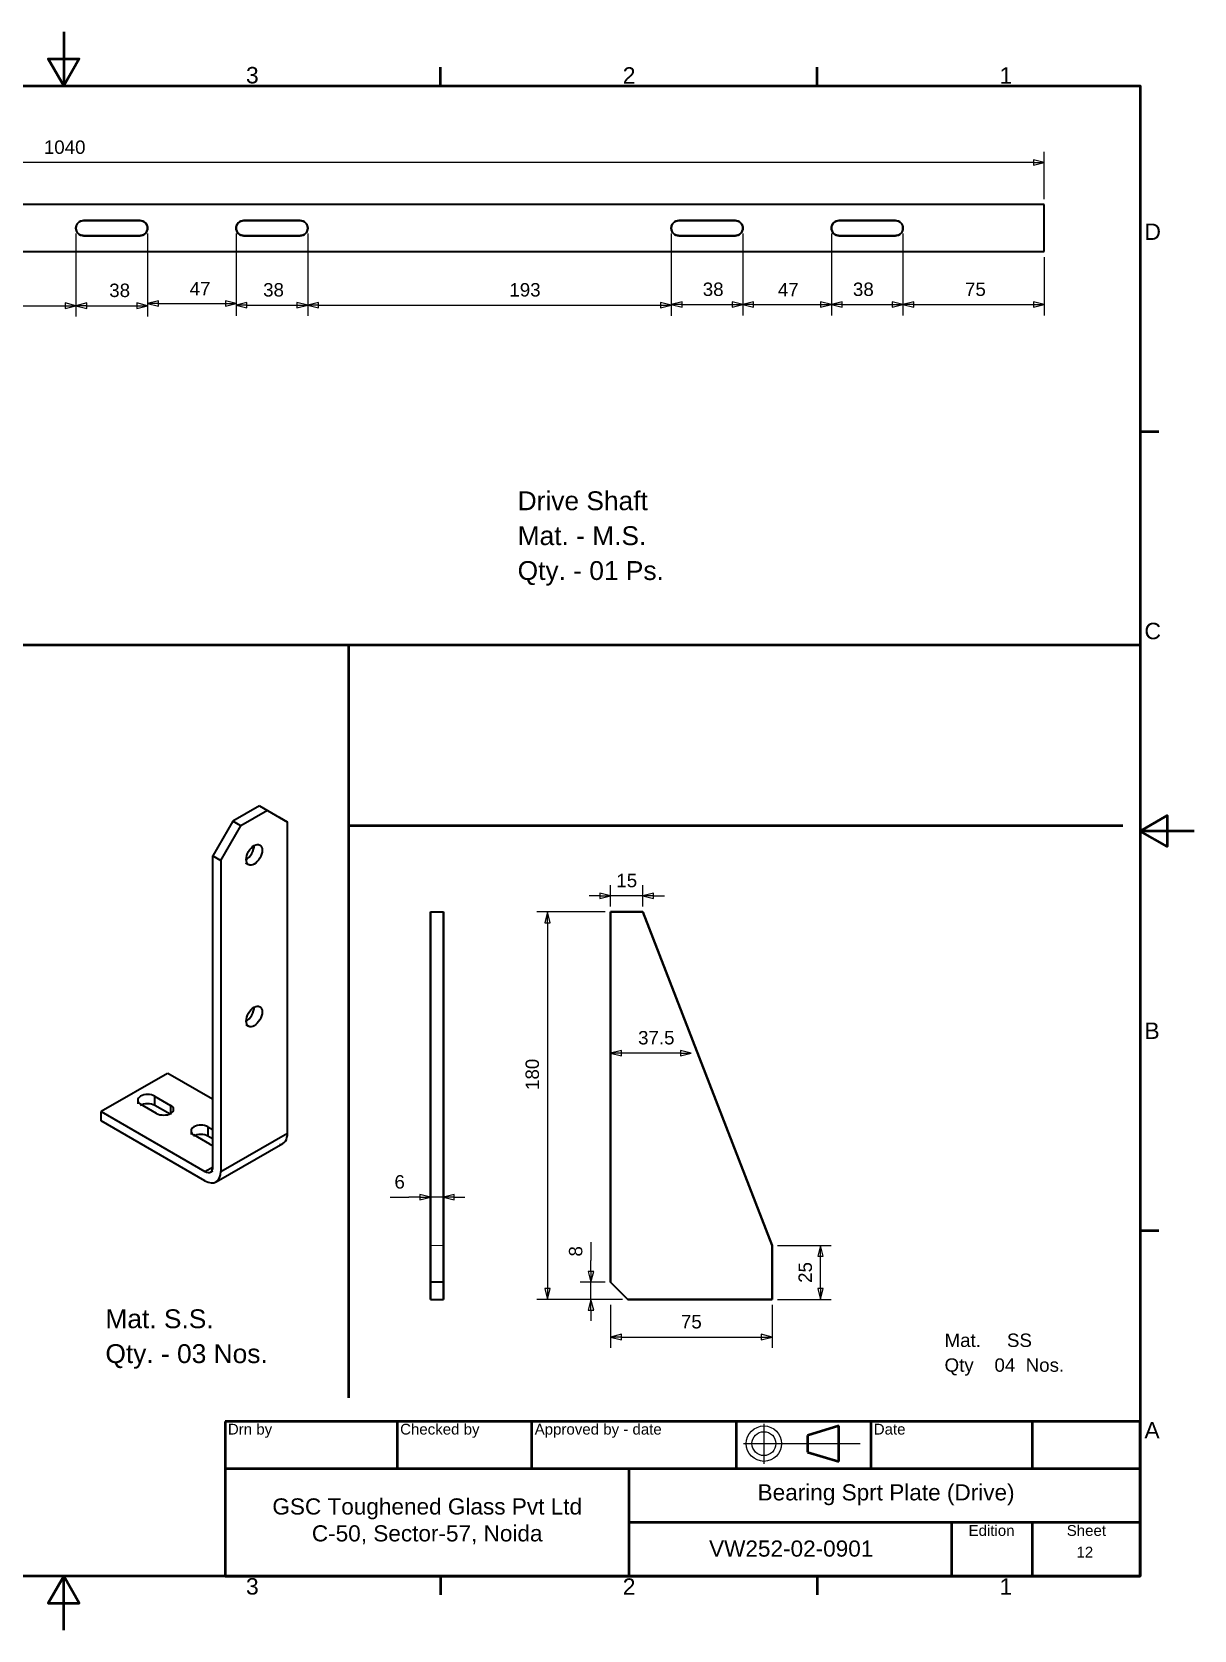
# Paper-space layout 'Bearing Sprt Plate' of a CAD drawing. Header units: millimetres. Extents: x 0 to 420, y 0 to 297.
# Drawn here: x 204.1 to 420, y 0 to 297 of the extents above; entities that cross this region are included whole.
import ezdxf

# ---------------------------------------------------------------- set-up
doc = ezdxf.new("R2010")
doc.units = ezdxf.units.MM
doc.linetypes.add('ACAD_ISO02W100', pattern=[15, 12, -3])
doc.linetypes.add('ACAD_ISO08W100', pattern=[36, 24, -3, 6, -3])
for name, color, linetype, lineweight in [('2dTransBorder', 7, 'Continuous', 35), ('2dTransTitleBlock', 7, 'Continuous', 35), ('Dimensions', 5, 'Continuous', 25), ('Hidden Edges', 7, 'ACAD_ISO02W100', 35), ('Sketch Lines', 7, 'Continuous', 25), ('Text', 5, 'Continuous', 25), ('Visible Edges', 7, 'Continuous', 50)]:
    doc.layers.add(name, color=color, linetype=linetype, lineweight=lineweight)
doc.layers.add('Title', color=7, linetype='Continuous')
doc.styles.add('Current-ISO', font='ARIAL.TTF')
doc.styles.get("Standard").update_dxf_attribs({"font": 'ARIAL.TTF'})
doc.styles.add('Text Style6', font='ARIAL.TTF')

# ---------------------------------------------------------------- blocks, each defined once
blk = doc.blocks.new('2dTransSymbol24')
at = {"color": 179}
for points in [[(146.73, 246.63), (144.73, 246.13), (146.73, 245.63), (146.73, 246.63)], [(210.28, 245.63), (212.28, 246.13), (210.28, 246.63), (210.28, 245.63)]]:
    blk.add_solid(points, dxfattribs=at)
at = {"layer": 'Dimensions', "color": 179, "linetype": 'Continuous', "lineweight": 25, "true_color": 0x262659}
for p, q in [((144.73, 259.54), (144.73, 244.13)), ((212.28, 259.54), (212.28, 244.13)), ((146.73, 246.63), (144.73, 246.13)), ((146.73, 245.63), (146.73, 246.63)), ((212.28, 246.13), (210.28, 246.63)), ((210.28, 246.63), (210.28, 245.63)), ((146.73, 246.13), (144.73, 246.13)), ((144.73, 246.13), (146.73, 245.63)), ((146.73, 246.13), (210.28, 246.13)), ((210.28, 246.13), (212.28, 246.13)), ((210.28, 245.63), (212.28, 246.13))]:
    blk.add_line(p, q, dxfattribs=at)
for points in [[(146.73, 246.63), (144.73, 246.13), (146.73, 245.63), (146.73, 246.63)], [(210.28, 245.63), (212.28, 246.13), (210.28, 246.63), (210.28, 245.63)]]:
    blk.add_lwpolyline(points, dxfattribs=at)
at = {"layer": 'Dimensions', "linetype": 'Continuous', "lineweight": 25, "insert": (174.56, 247.7), "char_height": 2.489, "attachment_point": 7, "style": 'Text Style6'}
blk.add_mtext('193', dxfattribs=at)
blk = doc.blocks.new('2dTransSymbol25')
at = {"color": 179}
for points in [[(214.28, 246.63), (212.28, 246.13), (214.28, 245.63), (214.28, 246.63)], [(223.58, 245.63), (225.58, 246.13), (223.58, 246.63), (223.58, 245.63)]]:
    blk.add_solid(points, dxfattribs=at)
at = {"layer": 'Dimensions', "color": 179, "linetype": 'Continuous', "lineweight": 25, "true_color": 0x262659}
for p, q in [((212.28, 259.54), (212.28, 244.13)), ((225.58, 259.54), (225.58, 244.13)), ((214.28, 246.63), (212.28, 246.13)), ((214.28, 245.63), (214.28, 246.63)), ((225.58, 246.13), (223.58, 246.63)), ((223.58, 246.63), (223.58, 245.63)), ((214.28, 246.13), (212.28, 246.13)), ((212.28, 246.13), (214.28, 245.63)), ((214.28, 246.13), (223.58, 246.13)), ((223.58, 246.13), (225.58, 246.13)), ((223.58, 245.63), (225.58, 246.13))]:
    blk.add_line(p, q, dxfattribs=at)
for points in [[(214.28, 246.63), (212.28, 246.13), (214.28, 245.63), (214.28, 246.63)], [(223.58, 245.63), (225.58, 246.13), (223.58, 246.63), (223.58, 245.63)]]:
    blk.add_lwpolyline(points, dxfattribs=at)
at = {"layer": 'Dimensions', "linetype": 'Continuous', "lineweight": 25, "insert": (218.46, 247.7), "char_height": 2.489, "attachment_point": 7, "style": 'Text Style6'}
blk.add_mtext('38', dxfattribs=at)
blk = doc.blocks.new('2dTransSymbol26')
at = {"color": 179}
for points in [[(227.58, 247.03), (225.58, 246.53), (227.58, 246.03), (227.58, 247.03)], [(240.03, 246.03), (242.03, 246.53), (240.03, 247.03), (240.03, 246.03)]]:
    blk.add_solid(points, dxfattribs=at)
at = {"layer": 'Dimensions', "color": 179, "linetype": 'Continuous', "lineweight": 25, "true_color": 0x262659}
for p, q in [((225.58, 259.54), (225.58, 244.53)), ((242.03, 259.54), (242.03, 244.53)), ((227.58, 247.03), (225.58, 246.53)), ((227.58, 246.53), (225.58, 246.53)), ((225.58, 246.53), (227.58, 246.03)), ((227.58, 246.03), (227.58, 247.03)), ((227.58, 246.53), (240.03, 246.53)), ((242.03, 246.53), (240.03, 247.03)), ((240.03, 247.03), (240.03, 246.03)), ((240.03, 246.53), (242.03, 246.53)), ((240.03, 246.03), (242.03, 246.53))]:
    blk.add_line(p, q, dxfattribs=at)
for points in [[(227.58, 247.03), (225.58, 246.53), (227.58, 246.03), (227.58, 247.03)], [(240.03, 246.03), (242.03, 246.53), (240.03, 247.03), (240.03, 246.03)]]:
    blk.add_lwpolyline(points, dxfattribs=at)
at = {"layer": 'Dimensions', "color": 18, "linetype": 'Continuous', "lineweight": 25, "true_color": 0x000000, "insert": (233.4, 248.05), "char_height": 2.489, "attachment_point": 7, "style": 'Text Style6'}
blk.add_mtext('47', dxfattribs=at)
blk = doc.blocks.new('2dTransSymbol27')
at = {"color": 179}
for points in [[(244.03, 246.73), (242.03, 246.23), (244.03, 245.73), (244.03, 246.73)], [(253.33, 245.73), (255.33, 246.23), (253.33, 246.73), (253.33, 245.73)]]:
    blk.add_solid(points, dxfattribs=at)
at = {"layer": 'Dimensions', "color": 179, "linetype": 'Continuous', "lineweight": 25, "true_color": 0x262659}
for p, q in [((242.03, 259.54), (242.03, 244.23)), ((255.33, 259.54), (255.33, 244.23)), ((244.03, 246.73), (242.03, 246.23)), ((244.03, 245.73), (244.03, 246.73)), ((255.33, 246.23), (253.33, 246.73)), ((253.33, 246.73), (253.33, 245.73)), ((244.03, 246.23), (242.03, 246.23)), ((242.03, 246.23), (244.03, 245.73)), ((244.03, 246.23), (253.33, 246.23)), ((253.33, 246.23), (255.33, 246.23)), ((253.33, 245.73), (255.33, 246.23))]:
    blk.add_line(p, q, dxfattribs=at)
for points in [[(244.03, 246.73), (242.03, 246.23), (244.03, 245.73), (244.03, 246.73)], [(253.33, 245.73), (255.33, 246.23), (253.33, 246.73), (253.33, 245.73)]]:
    blk.add_lwpolyline(points, dxfattribs=at)
at = {"layer": 'Dimensions', "color": 178, "linetype": 'Continuous', "lineweight": 25, "true_color": 0x000001, "insert": (247.05, 247.8), "char_height": 2.489, "attachment_point": 7, "style": 'Text Style6'}
blk.add_mtext('38', dxfattribs=at)
blk = doc.blocks.new('2dTransSymbol28')
at = {"color": 179}
for points in [[(257.33, 246.73), (255.33, 246.23), (257.33, 245.73), (257.33, 246.73)], [(320.88, 245.73), (322.88, 246.23), (320.88, 246.73), (320.88, 245.73)]]:
    blk.add_solid(points, dxfattribs=at)
at = {"layer": 'Dimensions', "color": 179, "linetype": 'Continuous', "lineweight": 25, "true_color": 0x262659}
for p, q in [((255.33, 259.54), (255.33, 244.23)), ((322.88, 259.54), (322.88, 244.23)), ((257.33, 246.73), (255.33, 246.23)), ((257.33, 245.73), (257.33, 246.73)), ((322.88, 246.23), (320.88, 246.73)), ((320.88, 246.73), (320.88, 245.73)), ((257.33, 246.23), (255.33, 246.23)), ((255.33, 246.23), (257.33, 245.73)), ((257.33, 246.23), (320.88, 246.23)), ((320.88, 246.23), (322.88, 246.23)), ((320.88, 245.73), (322.88, 246.23))]:
    blk.add_line(p, q, dxfattribs=at)
for points in [[(257.33, 246.73), (255.33, 246.23), (257.33, 245.73), (257.33, 246.73)], [(320.88, 245.73), (322.88, 246.23), (320.88, 246.73), (320.88, 245.73)]]:
    blk.add_lwpolyline(points, dxfattribs=at)
at = {"layer": 'Dimensions', "color": 18, "linetype": 'Continuous', "lineweight": 25, "true_color": 0x000000, "insert": (292.8, 247.8), "char_height": 2.489, "attachment_point": 7, "style": 'Text Style6'}
blk.add_mtext('193', dxfattribs=at)
blk = doc.blocks.new('2dTransSymbol29')
at = {"color": 179}
for points in [[(324.88, 246.83), (322.88, 246.33), (324.88, 245.83), (324.88, 246.83)], [(334.18, 245.83), (336.18, 246.33), (334.18, 246.83), (334.18, 245.83)]]:
    blk.add_solid(points, dxfattribs=at)
at = {"layer": 'Dimensions', "color": 179, "linetype": 'Continuous', "lineweight": 25, "true_color": 0x262659}
for p, q in [((322.88, 259.54), (322.88, 244.33)), ((336.18, 259.54), (336.18, 244.33)), ((324.88, 246.83), (322.88, 246.33)), ((324.88, 245.83), (324.88, 246.83)), ((336.18, 246.33), (334.18, 246.83)), ((334.18, 246.83), (334.18, 245.83)), ((324.88, 246.33), (322.88, 246.33)), ((322.88, 246.33), (324.88, 245.83)), ((324.88, 246.33), (334.18, 246.33)), ((334.18, 246.33), (336.18, 246.33)), ((334.18, 245.83), (336.18, 246.33))]:
    blk.add_line(p, q, dxfattribs=at)
for points in [[(324.88, 246.83), (322.88, 246.33), (324.88, 245.83), (324.88, 246.83)], [(334.18, 245.83), (336.18, 246.33), (334.18, 246.83), (334.18, 245.83)]]:
    blk.add_lwpolyline(points, dxfattribs=at)
at = {"layer": 'Dimensions', "color": 18, "linetype": 'Continuous', "lineweight": 25, "true_color": 0x000000, "insert": (328.73, 247.9), "char_height": 2.489, "attachment_point": 7, "style": 'Text Style6'}
blk.add_mtext('38', dxfattribs=at)
blk = doc.blocks.new('2dTransSymbol30')
at = {"color": 179}
for points in [[(338.18, 246.83), (336.18, 246.33), (338.18, 245.83), (338.18, 246.83)], [(350.63, 245.83), (352.63, 246.33), (350.63, 246.83), (350.63, 245.83)]]:
    blk.add_solid(points, dxfattribs=at)
at = {"layer": 'Dimensions', "color": 179, "linetype": 'Continuous', "lineweight": 25, "true_color": 0x262659}
for p, q in [((336.18, 259.54), (336.18, 244.33)), ((352.63, 259.54), (352.63, 244.33)), ((338.18, 246.83), (336.18, 246.33)), ((338.18, 245.83), (338.18, 246.83)), ((352.63, 246.33), (350.63, 246.83)), ((350.63, 246.83), (350.63, 245.83)), ((338.18, 246.33), (336.18, 246.33)), ((336.18, 246.33), (338.18, 245.83)), ((338.18, 246.33), (350.63, 246.33)), ((350.63, 246.33), (352.63, 246.33)), ((350.63, 245.83), (352.63, 246.33))]:
    blk.add_line(p, q, dxfattribs=at)
for points in [[(338.18, 246.83), (336.18, 246.33), (338.18, 245.83), (338.18, 246.83)], [(350.63, 245.83), (352.63, 246.33), (350.63, 246.83), (350.63, 245.83)]]:
    blk.add_lwpolyline(points, dxfattribs=at)
at = {"layer": 'Dimensions', "color": 18, "linetype": 'Continuous', "lineweight": 25, "true_color": 0x000000, "insert": (342.68, 247.85), "char_height": 2.489, "attachment_point": 7, "style": 'Text Style6'}
blk.add_mtext('47', dxfattribs=at)
blk = doc.blocks.new('2dTransSymbol31')
at = {"color": 179}
for points in [[(354.63, 246.83), (352.63, 246.33), (354.63, 245.83), (354.63, 246.83)], [(363.93, 245.83), (365.93, 246.33), (363.93, 246.83), (363.93, 245.83)]]:
    blk.add_solid(points, dxfattribs=at)
at = {"layer": 'Dimensions', "color": 179, "linetype": 'Continuous', "lineweight": 25, "true_color": 0x262659}
for p, q in [((352.63, 259.54), (352.63, 244.33)), ((365.93, 259.54), (365.93, 244.33)), ((354.63, 246.83), (352.63, 246.33)), ((354.63, 245.83), (354.63, 246.83)), ((365.93, 246.33), (363.93, 246.83)), ((363.93, 246.83), (363.93, 245.83)), ((354.63, 246.33), (352.63, 246.33)), ((352.63, 246.33), (354.63, 245.83)), ((354.63, 246.33), (363.93, 246.33)), ((363.93, 246.33), (365.93, 246.33)), ((363.93, 245.83), (365.93, 246.33))]:
    blk.add_line(p, q, dxfattribs=at)
for points in [[(354.63, 246.83), (352.63, 246.33), (354.63, 245.83), (354.63, 246.83)], [(363.93, 245.83), (365.93, 246.33), (363.93, 246.83), (363.93, 245.83)]]:
    blk.add_lwpolyline(points, dxfattribs=at)
at = {"layer": 'Dimensions', "color": 178, "linetype": 'Continuous', "lineweight": 25, "true_color": 0x000001, "insert": (356.63, 247.9), "char_height": 2.489, "attachment_point": 7, "line_spacing_factor": 0.35, "style": 'Text Style6'}
blk.add_mtext('38', dxfattribs=at)
blk = doc.blocks.new('2dTransSymbol32')
at = {"color": 179}
for points in [[(367.93, 246.83), (365.93, 246.33), (367.93, 245.83), (367.93, 246.83)], [(390.18, 245.83), (392.18, 246.33), (390.18, 246.83), (390.18, 245.83)]]:
    blk.add_solid(points, dxfattribs=at)
at = {"layer": 'Dimensions', "color": 179, "linetype": 'Continuous', "lineweight": 25, "true_color": 0x262659}
for p, q in [((365.93, 259.54), (365.93, 244.33)), ((392.18, 255.17), (392.18, 244.33)), ((367.93, 246.83), (365.93, 246.33)), ((367.93, 245.83), (367.93, 246.83)), ((392.18, 246.33), (390.18, 246.83)), ((390.18, 246.83), (390.18, 245.83)), ((367.93, 246.33), (365.93, 246.33)), ((365.93, 246.33), (367.93, 245.83)), ((367.93, 246.33), (390.18, 246.33)), ((390.18, 246.33), (392.18, 246.33)), ((390.18, 245.83), (392.18, 246.33))]:
    blk.add_line(p, q, dxfattribs=at)
for points in [[(367.93, 246.83), (365.93, 246.33), (367.93, 245.83), (367.93, 246.83)], [(390.18, 245.83), (392.18, 246.33), (390.18, 246.83), (390.18, 245.83)]]:
    blk.add_lwpolyline(points, dxfattribs=at)
at = {"layer": 'Dimensions', "color": 178, "linetype": 'Continuous', "lineweight": 25, "true_color": 0x000001, "insert": (377.45, 247.9), "char_height": 2.489, "attachment_point": 7, "style": 'Text Style6'}
blk.add_mtext('75', dxfattribs=at)
blk = doc.blocks.new('2dTransSymbol33')
at = {"color": 179}
for points in [[(30.18, 273.24), (28.18, 272.74), (30.18, 272.24), (30.18, 273.24)], [(390.18, 272.24), (392.18, 272.74), (390.18, 273.24), (390.18, 272.24)]]:
    blk.add_solid(points, dxfattribs=at)
at = {"layer": 'Dimensions', "color": 179, "linetype": 'Continuous', "lineweight": 25, "true_color": 0x262659}
for p, q in [((28.18, 265.92), (28.18, 274.74)), ((392.18, 265.92), (392.18, 274.74)), ((30.18, 273.24), (28.18, 272.74)), ((30.18, 272.74), (28.18, 272.74)), ((28.18, 272.74), (30.18, 272.24)), ((30.18, 272.24), (30.18, 273.24)), ((390.18, 272.74), (30.18, 272.74)), ((392.18, 272.74), (390.18, 273.24)), ((390.18, 273.24), (390.18, 272.24)), ((390.18, 272.74), (392.18, 272.74)), ((390.18, 272.24), (392.18, 272.74))]:
    blk.add_line(p, q, dxfattribs=at)
for points in [[(30.18, 273.24), (28.18, 272.74), (30.18, 272.24), (30.18, 273.24)], [(390.18, 272.24), (392.18, 272.74), (390.18, 273.24), (390.18, 272.24)]]:
    blk.add_lwpolyline(points, dxfattribs=at)
at = {"layer": 'Dimensions', "color": 18, "linetype": 'Continuous', "lineweight": 25, "true_color": 0x000000, "insert": (206.31, 274.31), "char_height": 2.489, "attachment_point": 7, "style": 'Text Style6'}
blk.add_mtext('1040', dxfattribs=at)
blk = doc.blocks.new('2dTransSymbol37')
at = {"color": 179}
for points in [[(313.6, 54.96), (311.6, 54.46), (313.6, 53.96), (313.6, 54.96)], [(339.6, 53.96), (341.6, 54.46), (339.6, 54.96), (339.6, 53.96)]]:
    blk.add_solid(points, dxfattribs=at)
at = {"layer": 'Dimensions', "color": 179, "linetype": 'Continuous', "lineweight": 25, "true_color": 0x262659}
for p, q in [((311.6, 60.46), (311.6, 52.46)), ((341.6, 60.46), (341.6, 52.46)), ((313.6, 54.96), (311.6, 54.46)), ((313.6, 54.46), (311.6, 54.46)), ((311.6, 54.46), (313.6, 53.96)), ((313.6, 53.96), (313.6, 54.96)), ((313.6, 54.46), (339.6, 54.46)), ((341.6, 54.46), (339.6, 54.96)), ((339.6, 54.96), (339.6, 53.96)), ((339.6, 54.46), (341.6, 54.46)), ((339.6, 53.96), (341.6, 54.46))]:
    blk.add_line(p, q, dxfattribs=at)
for points in [[(313.6, 54.96), (311.6, 54.46), (313.6, 53.96), (313.6, 54.96)], [(339.6, 53.96), (341.6, 54.46), (339.6, 54.96), (339.6, 53.96)]]:
    blk.add_lwpolyline(points, dxfattribs=at)
at = {"layer": 'Dimensions', "color": 18, "linetype": 'Continuous', "lineweight": 50, "true_color": 0x000000, "insert": (324.67, 56.02), "char_height": 2.489, "attachment_point": 7, "style": 'Text Style6'}
blk.add_mtext('75', dxfattribs=at)
blk = doc.blocks.new('2dTransSymbol38')
at = {"color": 179}
for points in [[(300.39, 131.46), (299.89, 133.46), (299.39, 131.46), (300.39, 131.46)], [(299.39, 63.46), (299.89, 61.46), (300.39, 63.46), (299.39, 63.46)]]:
    blk.add_solid(points, dxfattribs=at)
at = {"layer": 'Dimensions', "color": 179, "linetype": 'Continuous', "lineweight": 25, "true_color": 0x262659}
for p, q in [((310.6, 133.46), (297.89, 133.46)), ((299.89, 133.46), (299.39, 131.46)), ((299.39, 131.46), (300.39, 131.46)), ((299.89, 131.46), (299.89, 133.46)), ((300.39, 131.46), (299.89, 133.46)), ((299.89, 131.46), (299.89, 63.46)), ((299.39, 63.46), (299.89, 61.46)), ((300.39, 63.46), (299.39, 63.46)), ((299.89, 63.46), (299.89, 61.46)), ((299.89, 61.46), (300.39, 63.46)), ((310.6, 61.46), (297.89, 61.46))]:
    blk.add_line(p, q, dxfattribs=at)
for points in [[(300.39, 131.46), (299.89, 133.46), (299.39, 131.46), (300.39, 131.46)], [(299.39, 63.46), (299.89, 61.46), (300.39, 63.46), (299.39, 63.46)]]:
    blk.add_lwpolyline(points, dxfattribs=at)
at = {"layer": 'Dimensions', "linetype": 'Continuous', "lineweight": 50, "insert": (298.33, 100.37), "char_height": 2.489, "attachment_point": 7, "rotation": 90, "style": 'Text Style6'}
blk.add_mtext('180', dxfattribs=at)
blk = doc.blocks.new('2dTransSymbol39')
at = {"color": 179}
for points in [[(351.1, 69.46), (350.6, 71.46), (350.1, 69.46), (351.1, 69.46)], [(350.1, 63.46), (350.6, 61.46), (351.1, 63.46), (350.1, 63.46)]]:
    blk.add_solid(points, dxfattribs=at)
at = {"layer": 'Dimensions', "color": 179, "linetype": 'Continuous', "lineweight": 25, "true_color": 0x262659}
for p, q in [((342.6, 71.46), (352.6, 71.46)), ((350.6, 71.46), (350.1, 69.46)), ((350.6, 69.46), (350.6, 71.46)), ((351.1, 69.46), (350.6, 71.46)), ((350.1, 69.46), (351.1, 69.46)), ((350.6, 63.46), (350.6, 69.46)), ((350.1, 63.46), (350.6, 61.46)), ((351.1, 63.46), (350.1, 63.46)), ((350.6, 63.46), (350.6, 61.46)), ((350.6, 61.46), (351.1, 63.46)), ((342.6, 61.46), (352.6, 61.46))]:
    blk.add_line(p, q, dxfattribs=at)
for points in [[(351.1, 69.46), (350.6, 71.46), (350.1, 69.46), (351.1, 69.46)], [(350.1, 63.46), (350.6, 61.46), (351.1, 63.46), (350.1, 63.46)]]:
    blk.add_lwpolyline(points, dxfattribs=at)
at = {"layer": 'Dimensions', "linetype": 'Continuous', "lineweight": 50, "insert": (349.04, 64.52), "char_height": 2.489, "attachment_point": 7, "rotation": 90, "style": 'Text Style6'}
blk.add_mtext('25', dxfattribs=at)
blk = doc.blocks.new('2dTransSymbol40')
at = {"color": 179}
for points in [[(309.6, 135.96), (311.6, 136.46), (309.6, 136.96), (309.6, 135.96)], [(319.6, 136.96), (317.6, 136.46), (319.6, 135.96), (319.6, 136.96)]]:
    blk.add_solid(points, dxfattribs=at)
at = {"layer": 'Dimensions', "color": 179, "linetype": 'Continuous', "lineweight": 25, "true_color": 0x262659}
for p, q in [((311.6, 136.46), (309.6, 136.96)), ((309.6, 136.96), (309.6, 135.96)), ((311.6, 134.46), (311.6, 138.46)), ((317.6, 134.46), (317.6, 138.46)), ((319.6, 136.96), (317.6, 136.46)), ((319.6, 135.96), (319.6, 136.96)), ((309.6, 136.46), (307.6, 136.46)), ((309.6, 136.46), (311.6, 136.46)), ((309.6, 135.96), (311.6, 136.46)), ((317.6, 136.46), (311.6, 136.46)), ((319.6, 136.46), (317.6, 136.46)), ((317.6, 136.46), (319.6, 135.96)), ((319.6, 136.46), (321.6, 136.46))]:
    blk.add_line(p, q, dxfattribs=at)
for points in [[(309.6, 135.96), (311.6, 136.46), (309.6, 136.96), (309.6, 135.96)], [(319.6, 136.96), (317.6, 136.46), (319.6, 135.96), (319.6, 136.96)]]:
    blk.add_lwpolyline(points, dxfattribs=at)
at = {"layer": 'Dimensions', "color": 18, "linetype": 'Continuous', "lineweight": 50, "true_color": 0x010000, "insert": (312.67, 138.02), "char_height": 2.489, "attachment_point": 7, "style": 'Text Style6'}
blk.add_mtext('15', dxfattribs=at)
blk = doc.blocks.new('2dTransSymbol41')
at = {"color": 179}
for points in [[(313.6, 107.73), (311.6, 107.23), (313.6, 106.73), (313.6, 107.73)], [(324.6, 106.73), (326.6, 107.23), (324.6, 107.73), (324.6, 106.73)]]:
    blk.add_solid(points, dxfattribs=at)
at = {"layer": 'Dimensions', "color": 179, "linetype": 'Continuous', "lineweight": 25, "true_color": 0x262659}
for p, q in [((313.6, 107.73), (311.6, 107.23)), ((313.6, 107.23), (311.6, 107.23)), ((311.6, 107.23), (313.6, 106.73)), ((313.6, 106.73), (313.6, 107.73)), ((324.6, 107.23), (313.6, 107.23)), ((326.6, 107.23), (324.6, 107.73)), ((324.6, 107.73), (324.6, 106.73)), ((324.6, 107.23), (326.6, 107.23)), ((324.6, 106.73), (326.6, 107.23))]:
    blk.add_line(p, q, dxfattribs=at)
for points in [[(313.6, 107.73), (311.6, 107.23), (313.6, 106.73), (313.6, 107.73)], [(324.6, 106.73), (326.6, 107.23), (324.6, 107.73), (324.6, 106.73)]]:
    blk.add_lwpolyline(points, dxfattribs=at)
at = {"layer": 'Dimensions', "linetype": 'Continuous', "lineweight": 50, "insert": (316.71, 108.8), "char_height": 2.489, "attachment_point": 7, "style": 'Text Style6'}
blk.add_mtext('37.5', dxfattribs=at)
blk = doc.blocks.new('2dTransSymbol42')
at = {"color": 179}
for points in [[(307.46, 66.66), (307.96, 64.66), (308.46, 66.66), (307.46, 66.66)], [(308.46, 59.46), (307.96, 61.46), (307.46, 59.46), (308.46, 59.46)]]:
    blk.add_solid(points, dxfattribs=at)
at = {"layer": 'Dimensions', "color": 179, "linetype": 'Continuous', "lineweight": 25, "true_color": 0x262659}
for p, q in [((307.96, 72.11), (307.96, 68.66)), ((307.96, 66.66), (307.96, 68.66)), ((307.46, 66.66), (307.96, 64.66)), ((308.46, 66.66), (307.46, 66.66)), ((307.96, 66.66), (307.96, 64.66)), ((307.96, 64.66), (308.46, 66.66)), ((310.6, 64.66), (305.96, 64.66)), ((307.96, 61.46), (307.96, 64.66)), ((313.8, 61.46), (305.96, 61.46)), ((307.96, 61.46), (307.46, 59.46)), ((307.46, 59.46), (308.46, 59.46)), ((307.96, 59.46), (307.96, 61.46)), ((308.46, 59.46), (307.96, 61.46)), ((307.96, 59.46), (307.96, 57.46))]:
    blk.add_line(p, q, dxfattribs=at)
for points in [[(307.46, 66.66), (307.96, 64.66), (308.46, 66.66), (307.46, 66.66)], [(308.46, 59.46), (307.96, 61.46), (307.46, 59.46), (308.46, 59.46)]]:
    blk.add_lwpolyline(points, dxfattribs=at)
at = {"layer": 'Dimensions', "linetype": 'Continuous', "lineweight": 25, "insert": (306.39, 69.42), "char_height": 2.49, "attachment_point": 7, "rotation": 90, "style": 'Text Style6'}
blk.add_mtext('8', dxfattribs=at)
blk = doc.blocks.new('2dTransSymbol43')
at = {"color": 179}
for points in [[(276.14, 79.95), (278.14, 80.45), (276.14, 80.95), (276.14, 79.95)], [(282.54, 80.95), (280.54, 80.45), (282.54, 79.95), (282.54, 80.95)]]:
    blk.add_solid(points, dxfattribs=at)
at = {"layer": 'Dimensions', "color": 179, "linetype": 'Continuous', "lineweight": 25, "true_color": 0x262659}
for p, q in [((270.68, 80.45), (274.14, 80.45)), ((276.14, 80.45), (274.14, 80.45)), ((278.14, 80.45), (276.14, 80.95)), ((276.14, 80.95), (276.14, 79.95)), ((276.14, 80.45), (278.14, 80.45)), ((276.14, 79.95), (278.14, 80.45)), ((280.54, 80.45), (278.14, 80.45)), ((282.54, 80.95), (280.54, 80.45)), ((282.54, 80.45), (280.54, 80.45)), ((280.54, 80.45), (282.54, 79.95)), ((282.54, 79.95), (282.54, 80.95)), ((282.54, 80.45), (284.54, 80.45))]:
    blk.add_line(p, q, dxfattribs=at)
for points in [[(276.14, 79.95), (278.14, 80.45), (276.14, 80.95), (276.14, 79.95)], [(282.54, 80.95), (280.54, 80.45), (282.54, 79.95), (282.54, 80.95)]]:
    blk.add_lwpolyline(points, dxfattribs=at)
at = {"layer": 'Dimensions', "color": 18, "linetype": 'Continuous', "lineweight": 25, "true_color": 0x000000, "insert": (271.44, 82.01), "char_height": 2.49, "attachment_point": 7, "style": 'Text Style6'}
blk.add_mtext('6', dxfattribs=at)
blk = doc.blocks.new('Default Border')
at = {"layer": '2dTransBorder', "color": 179, "linetype": 'Continuous', "lineweight": 50, "true_color": 0x262659}
for points in [[(210, 297), (210, 287), (207.11, 292), (212.89, 292), (210, 287)], [(280, 287), (280, 290.45)], [(350, 287), (350, 290.45)], [(10, 10), (10, 287), (410, 287), (410, 10), (10, 10)], [(410, 222.75), (413.45, 222.75)], [(420, 148.5), (410, 148.5), (415, 151.39), (415, 145.61), (410, 148.5)], [(410, 74.25), (413.45, 74.25)], [(210, 0), (210, 10), (207.11, 5), (212.89, 5), (210, 10)], [(280, 10), (280, 6.55)], [(350, 10), (350, 6.55)]]:
    blk.add_lwpolyline(points, dxfattribs=at)
at = {"layer": '2dTransBorder', "color": 179, "lineweight": 211, "char_height": 3.05, "attachment_point": 7, "style": 'Current-ISO'}
for s, insert in [('3', (243.86, 287.4)), ('2', (313.86, 287.4)), ('1', (383.86, 287.4)), ('D', (410.78, 258.35)), ('C', (410.78, 184.1)), ('B', (410.78, 109.85)), ('A', (410.78, 35.6)), ('3', (243.86, 6.55)), ('2', (313.86, 6.55)), ('1', (383.86, 6.55))]:
    blk.add_mtext(s, dxfattribs=dict(at, insert=insert))
blk = doc.blocks.new('Title')
at = {"layer": '2dTransTitleBlock', "linetype": 'Continuous', "lineweight": 50}
for p, q in [((400, 28.73), (230, 28.73)), ((230, 28.73), (230, 0)), ((262, 20), (262, 28.73)), ((287, 20), (287, 28.73)), ((325, 20), (325, 28.73)), ((344, 27.94), (338.19, 26.13)), ((344, 21.32), (344, 27.94)), ((350, 20), (350, 28.73)), ((380, 20), (380, 28.73)), ((400, 0), (400, 28.73)), ((338.19, 26.13), (338.19, 23.07)), ((338.19, 23.07), (344, 21.32)), ((230, 20), (400, 20)), ((305, 20), (305, 0)), ((400, 10), (305, 10)), ((365, 0), (365, 10)), ((380, 0), (380, 10)), ((230, 0), (400, 0))]:
    blk.add_line(p, q, dxfattribs=at)
at = {"layer": '2dTransTitleBlock', "linetype": 'ACAD_ISO08W100', "lineweight": 25}
for p, q in [((330.09, 28.32), (330.09, 20.88)), ((326.31, 24.64), (348, 24.64))]:
    blk.add_line(p, q, dxfattribs=at)
at = {"layer": '2dTransTitleBlock', "lineweight": 25}
for radius in [3.29, 2.22]:
    blk.add_circle((330.09, 24.64), radius, dxfattribs=at)
at = {"layer": '2dTransBorder'}
blk.add_blockref('Default Border', (-10, -10), dxfattribs=at)
at = {"layer": '2dTransTitleBlock', "color": 179, "lineweight": 5, "char_height": 2, "style": 'Current-ISO'}
for s, insert, width, attachment_point, line_spacing_factor in [('Drn by', (230.5, 28.33), 26.9559, 1, 0.846), ('Checked by', (262.5, 28.33), 26.0627, 1, 0.860831), ('Approved by - date', (287.5, 28.33), 41.7838, 1, 0.846), ('Date', (350.5, 28.33), 14.5, 1, 0.846), ('Edition', (372.38, 9.5), 13.7547, 2, 0.846), ('Sheet', (390, 9.5), 19, 2, 0.860831)]:
    blk.add_mtext(s, dxfattribs=dict(at, insert=insert, width=width, attachment_point=attachment_point, line_spacing_factor=line_spacing_factor))
at = {"layer": '2dTransTitleBlock', "char_height": 3, "attachment_point": 5}
for s, insert, width in [('Bearing Sprt Plate (Drive)', (352.79, 15.14), 92.9915), ('GSC Toughened Glass Pvt Ltd\\PC-50, Sector-57, Noida', (267.53, 10.19), 73.1855), ('VW252-02-0901', (335.16, 5.12), 57.7272)]:
    blk.add_mtext(s, dxfattribs=dict(at, insert=insert, width=width))

psp = doc.layouts.new('Bearing Sprt Plate')

# ---------------------------------------------------------------- linework, layer by layer
at = {"layer": 'Hidden Edges', "color": 179, "linetype": 'ACAD_ISO02W100', "lineweight": 18, "true_color": 0x262659}
psp.add_line((278.14, 71.46), (280.54, 71.46), dxfattribs=at)
at = {"layer": 'Sketch Lines', "linetype": 'Continuous', "lineweight": 50}
for p, q in [((10.66, 183.07), (410.16, 183.07)), ((262.94, 183.07), (262.94, 43.18)), ((262.94, 149.53), (406.75, 149.53))]:
    psp.add_line(p, q, dxfattribs=at)
at = {"layer": 'Visible Edges', "color": 179, "linetype": 'Continuous', "lineweight": 35, "true_color": 0x262659}
for p, q in [((392.18, 264.92), (28.18, 264.92)), ((392.18, 256.17), (392.18, 264.92)), ((213.68, 261.94), (224.18, 261.94)), ((224.18, 261.94), (213.68, 261.94)), ((243.43, 261.94), (253.93, 261.94)), ((253.93, 261.94), (243.43, 261.94)), ((324.28, 261.94), (334.78, 261.94)), ((334.78, 261.94), (324.28, 261.94)), ((354.03, 261.94), (364.53, 261.94)), ((364.53, 261.94), (354.03, 261.94)), ((224.18, 259.14), (213.68, 259.14)), ((213.68, 259.14), (224.18, 259.14)), ((253.93, 259.14), (243.43, 259.14)), ((243.43, 259.14), (253.93, 259.14)), ((334.78, 259.14), (324.28, 259.14)), ((324.28, 259.14), (334.78, 259.14)), ((364.53, 259.14), (354.03, 259.14)), ((354.03, 259.14), (364.53, 259.14)), ((28.18, 256.17), (392.18, 256.17)), ((246.38, 153.16), (241.43, 150.31)), ((247.86, 152.31), (242.91, 149.46)), ((246.38, 153.16), (247.86, 152.31)), ((247.86, 152.31), (251.58, 150.15)), ((241.43, 150.31), (237.72, 143.88)), ((239.2, 143.03), (242.91, 149.46)), ((242.91, 149.46), (241.43, 150.31)), ((251.58, 150.15), (250.09, 151.01)), ((251.58, 92.35), (251.58, 150.15)), ((237.72, 143.88), (239.2, 143.03)), ((237.72, 86.08), (237.72, 143.88)), ((239.2, 143.03), (239.2, 85.23)), ((243.79, 142.57), (244.32, 142.26)), ((278.14, 133.46), (278.14, 64.66)), ((278.14, 71.46), (278.14, 133.46)), ((278.14, 133.46), (280.54, 133.46)), ((278.14, 133.46), (280.54, 133.46)), ((280.54, 64.66), (280.54, 133.46)), ((280.54, 133.46), (280.54, 71.46)), ((311.6, 133.46), (311.6, 64.66)), ((317.6, 133.46), (311.6, 133.46)), ((311.6, 64.66), (311.6, 133.46)), ((311.6, 133.46), (317.6, 133.46)), ((341.6, 71.46), (317.6, 133.46)), ((317.6, 133.46), (341.6, 71.46)), ((243.81, 112.51), (244.34, 112.21)), ((229.3, 103.46), (216.93, 96.34)), ((237.66, 98.65), (229.32, 103.45)), ((223.75, 98.5), (223.75, 97.79)), ((226.89, 99.22), (226.89, 97.51)), ((226.89, 99.22), (229.86, 97.51)), ((216.93, 96.34), (236.23, 85.22)), ((216.93, 94.62), (216.93, 96.34)), ((227.26, 96.02), (224.29, 97.73)), ((229.77, 95.85), (226.91, 97.49)), ((229.86, 97.51), (229.86, 95.8)), ((236.23, 83.5), (216.93, 94.62)), ((233.65, 92.79), (233.65, 92.08)), ((236.79, 93.52), (236.79, 91.8)), ((236.8, 93.51), (237.76, 92.96)), ((239.2, 85.23), (251.58, 92.35)), ((237.16, 90.31), (234.19, 92.03)), ((237.65, 91.31), (236.8, 91.8)), ((238.33, 83.3), (250.7, 90.42)), ((236.22, 85.22), (237.76, 86.1)), ((237.27, 85.11), (237.71, 85.37)), ((278.14, 61.46), (278.14, 71.46)), ((280.54, 71.46), (280.54, 61.46)), ((341.6, 61.46), (341.6, 71.46)), ((341.6, 71.46), (341.6, 61.46)), ((278.14, 64.66), (278.14, 61.46)), ((280.54, 64.66), (278.14, 64.66)), ((280.54, 61.46), (280.54, 64.66)), ((311.6, 64.66), (314.8, 61.46)), ((314.8, 61.46), (311.6, 64.66)), ((278.14, 61.46), (280.54, 61.46)), ((278.14, 61.46), (280.54, 61.46)), ((314.8, 61.46), (341.6, 61.46)), ((341.6, 61.46), (314.8, 61.46))]:
    psp.add_line(p, q, dxfattribs=at)
for points in [[(212.28, 260.54), (212.28, 260.63), (212.29, 260.72), (212.31, 260.81), (212.33, 260.91), (212.35, 260.99), (212.39, 261.08), (212.43, 261.17), (212.47, 261.25), (212.52, 261.33), (212.57, 261.4), (212.63, 261.47), (212.69, 261.53), (212.76, 261.59), (212.82, 261.65), (212.9, 261.7), (212.98, 261.75), (213.06, 261.8), (213.14, 261.84), (213.23, 261.87), (213.32, 261.9), (213.41, 261.92), (213.5, 261.93), (213.59, 261.94), (213.68, 261.94)], [(224.18, 261.94), (224.27, 261.94), (224.36, 261.93), (224.45, 261.92), (224.54, 261.9), (224.63, 261.87), (224.72, 261.84), (224.8, 261.8), (224.88, 261.75), (224.96, 261.7), (225.04, 261.65), (225.11, 261.59), (225.17, 261.53), (225.23, 261.47), (225.29, 261.4), (225.34, 261.33), (225.39, 261.25), (225.43, 261.17), (225.47, 261.08), (225.51, 260.99), (225.53, 260.91), (225.55, 260.81), (225.57, 260.72), (225.58, 260.63), (225.58, 260.54)], [(242.03, 260.54), (242.03, 260.63), (242.04, 260.72), (242.06, 260.81), (242.08, 260.91), (242.1, 260.99), (242.14, 261.08), (242.18, 261.17), (242.22, 261.25), (242.27, 261.33), (242.32, 261.4), (242.38, 261.47), (242.44, 261.53), (242.51, 261.59), (242.57, 261.65), (242.65, 261.7), (242.73, 261.75), (242.81, 261.8), (242.89, 261.84), (242.98, 261.87), (243.07, 261.9), (243.16, 261.92), (243.25, 261.93), (243.34, 261.94), (243.43, 261.94)], [(253.93, 261.94), (254.02, 261.94), (254.11, 261.93), (254.2, 261.92), (254.29, 261.9), (254.38, 261.87), (254.47, 261.84), (254.55, 261.8), (254.63, 261.75), (254.71, 261.7), (254.79, 261.65), (254.86, 261.59), (254.92, 261.53), (254.98, 261.47), (255.04, 261.4), (255.09, 261.33), (255.14, 261.25), (255.18, 261.17), (255.22, 261.08), (255.26, 260.99), (255.28, 260.91), (255.3, 260.81), (255.32, 260.72), (255.33, 260.63), (255.33, 260.54)], [(322.88, 260.54), (322.88, 260.63), (322.89, 260.72), (322.91, 260.81), (322.93, 260.91), (322.95, 260.99), (322.99, 261.08), (323.03, 261.17), (323.07, 261.25), (323.12, 261.33), (323.17, 261.4), (323.23, 261.47), (323.29, 261.53), (323.36, 261.59), (323.42, 261.65), (323.5, 261.7), (323.58, 261.75), (323.66, 261.8), (323.74, 261.84), (323.83, 261.87), (323.92, 261.9), (324.01, 261.92), (324.1, 261.93), (324.19, 261.94), (324.28, 261.94)], [(334.78, 261.94), (334.87, 261.94), (334.96, 261.93), (335.05, 261.92), (335.14, 261.9), (335.23, 261.87), (335.32, 261.84), (335.4, 261.8), (335.48, 261.75), (335.56, 261.7), (335.64, 261.65), (335.71, 261.59), (335.77, 261.53), (335.83, 261.47), (335.89, 261.4), (335.94, 261.33), (335.99, 261.25), (336.03, 261.17), (336.07, 261.08), (336.11, 260.99), (336.13, 260.91), (336.15, 260.81), (336.17, 260.72), (336.18, 260.63), (336.18, 260.54)], [(352.63, 260.54), (352.63, 260.63), (352.64, 260.72), (352.66, 260.81), (352.68, 260.91), (352.7, 260.99), (352.74, 261.08), (352.78, 261.17), (352.82, 261.25), (352.87, 261.33), (352.92, 261.4), (352.98, 261.47), (353.04, 261.53), (353.11, 261.59), (353.17, 261.65), (353.25, 261.7), (353.33, 261.75), (353.41, 261.8), (353.49, 261.84), (353.58, 261.87), (353.67, 261.9), (353.76, 261.92), (353.85, 261.93), (353.94, 261.94), (354.03, 261.94)], [(364.53, 261.94), (364.62, 261.94), (364.71, 261.93), (364.8, 261.92), (364.89, 261.9), (364.98, 261.87), (365.07, 261.84), (365.15, 261.8), (365.23, 261.75), (365.31, 261.7), (365.39, 261.65), (365.46, 261.59), (365.52, 261.53), (365.58, 261.47), (365.64, 261.4), (365.69, 261.33), (365.74, 261.25), (365.78, 261.17), (365.82, 261.08), (365.86, 260.99), (365.88, 260.91), (365.9, 260.81), (365.92, 260.72), (365.93, 260.63), (365.93, 260.54)], [(213.68, 259.14), (213.59, 259.15), (213.5, 259.16), (213.41, 259.17), (213.32, 259.19), (213.23, 259.22), (213.14, 259.25), (213.06, 259.29), (212.98, 259.33), (212.9, 259.38), (212.82, 259.44), (212.76, 259.49), (212.69, 259.55), (212.63, 259.62), (212.57, 259.69), (212.52, 259.76), (212.47, 259.84), (212.43, 259.92), (212.39, 260.01), (212.35, 260.09), (212.33, 260.18), (212.31, 260.27), (212.29, 260.36), (212.28, 260.45), (212.28, 260.54)], [(225.58, 260.54), (225.58, 260.45), (225.57, 260.36), (225.55, 260.27), (225.53, 260.18), (225.51, 260.09), (225.47, 260.01), (225.43, 259.92), (225.39, 259.84), (225.34, 259.76), (225.29, 259.69), (225.23, 259.62), (225.17, 259.55), (225.11, 259.49), (225.04, 259.44), (224.96, 259.38), (224.88, 259.33), (224.8, 259.29), (224.72, 259.25), (224.63, 259.22), (224.54, 259.19), (224.45, 259.17), (224.36, 259.16), (224.27, 259.15), (224.18, 259.14)], [(243.43, 259.14), (243.34, 259.15), (243.25, 259.16), (243.16, 259.17), (243.07, 259.19), (242.98, 259.22), (242.89, 259.25), (242.81, 259.29), (242.73, 259.33), (242.65, 259.38), (242.57, 259.44), (242.51, 259.49), (242.44, 259.55), (242.38, 259.62), (242.32, 259.69), (242.27, 259.76), (242.22, 259.84), (242.18, 259.92), (242.14, 260.01), (242.1, 260.09), (242.08, 260.18), (242.06, 260.27), (242.04, 260.36), (242.03, 260.45), (242.03, 260.54)], [(255.33, 260.54), (255.33, 260.45), (255.32, 260.36), (255.3, 260.27), (255.28, 260.18), (255.26, 260.09), (255.22, 260.01), (255.18, 259.92), (255.14, 259.84), (255.09, 259.76), (255.04, 259.69), (254.98, 259.62), (254.92, 259.55), (254.86, 259.49), (254.79, 259.44), (254.71, 259.38), (254.63, 259.33), (254.55, 259.29), (254.47, 259.25), (254.38, 259.22), (254.29, 259.19), (254.2, 259.17), (254.11, 259.16), (254.02, 259.15), (253.93, 259.14)], [(324.28, 259.14), (324.19, 259.15), (324.1, 259.16), (324.01, 259.17), (323.92, 259.19), (323.83, 259.22), (323.74, 259.25), (323.66, 259.29), (323.58, 259.33), (323.5, 259.38), (323.42, 259.44), (323.36, 259.49), (323.29, 259.55), (323.23, 259.62), (323.17, 259.69), (323.12, 259.76), (323.07, 259.84), (323.03, 259.92), (322.99, 260.01), (322.95, 260.09), (322.93, 260.18), (322.91, 260.27), (322.89, 260.36), (322.88, 260.45), (322.88, 260.54)], [(336.18, 260.54), (336.18, 260.45), (336.17, 260.36), (336.15, 260.27), (336.13, 260.18), (336.11, 260.09), (336.07, 260.01), (336.03, 259.92), (335.99, 259.84), (335.94, 259.76), (335.89, 259.69), (335.83, 259.62), (335.77, 259.55), (335.71, 259.49), (335.64, 259.44), (335.56, 259.38), (335.48, 259.33), (335.4, 259.29), (335.32, 259.25), (335.23, 259.22), (335.14, 259.19), (335.05, 259.17), (334.96, 259.16), (334.87, 259.15), (334.78, 259.14)], [(354.03, 259.14), (353.94, 259.15), (353.85, 259.16), (353.76, 259.17), (353.67, 259.19), (353.58, 259.22), (353.49, 259.25), (353.41, 259.29), (353.33, 259.33), (353.25, 259.38), (353.17, 259.44), (353.11, 259.49), (353.04, 259.55), (352.98, 259.62), (352.92, 259.69), (352.87, 259.76), (352.82, 259.84), (352.78, 259.92), (352.74, 260.01), (352.7, 260.09), (352.68, 260.18), (352.66, 260.27), (352.64, 260.36), (352.63, 260.45), (352.63, 260.54)], [(365.93, 260.54), (365.93, 260.45), (365.92, 260.36), (365.9, 260.27), (365.88, 260.18), (365.86, 260.09), (365.82, 260.01), (365.78, 259.92), (365.74, 259.84), (365.69, 259.76), (365.64, 259.69), (365.58, 259.62), (365.52, 259.55), (365.46, 259.49), (365.39, 259.44), (365.31, 259.38), (365.23, 259.33), (365.15, 259.29), (365.07, 259.25), (364.98, 259.22), (364.89, 259.19), (364.8, 259.17), (364.71, 259.16), (364.62, 259.15), (364.53, 259.14)]]:
    psp.add_lwpolyline(points, dxfattribs=at)
for centre, start, end in [((213.68, 260.54), 90, 270), ((224.18, 260.54), 270, 90), ((243.43, 260.54), 90, 270), ((253.93, 260.54), 270, 90), ((324.28, 260.54), 90, 270), ((334.78, 260.54), 270, 90), ((354.03, 260.54), 90, 270), ((364.53, 260.54), 270, 90)]:
    psp.add_arc(centre, 1.4, start, end, dxfattribs=at)
for centre in [(245.39, 144.07), (245.39, 114.03)]:
    psp.add_ellipse(centre, major_axis=(-1.05, -1.82), ratio=0.578093, dxfattribs=at)
for centre, major_axis, ratio, start_param, end_param in [((243.9, 144.93), (1.05, 1.82), 0.578093, 3.879043, 5.542824), ((243.9, 114.88), (1.05, 1.82), 0.578093, 3.869308, 5.552815), ((225.59, 98.47), (-1.84, 0), 0.575862, 3.926991, 7.068583), ((225.59, 96.76), (-1.84, 0), 0.575862, 3.911046, 5.549594), ((228.56, 96.76), (1.84, 0), 0.575862, 3.926991, 7.068583), ((235.49, 92.77), (-1.84, 0), 0.575862, 3.926991, 7.068583), ((235.49, 91.06), (-1.84, 0), 0.575862, 3.915348, 5.545272), ((248.61, 94.06), (2.1, -3.64), 0.578093, 6.029168, 7.074244), ((238.46, 91.06), (-1.84, 0), 0.575862, 0.79397, 1.13948), ((236.23, 86.94), (1.05, -1.82), 0.578093, 5.499721, 7.070517), ((236.23, 86.94), (2.1, -3.64), 0.578093, 5.499721, 7.070517)]:
    psp.add_ellipse(centre, major_axis=major_axis, ratio=ratio, start_param=start_param, end_param=end_param, dxfattribs=at)

# ---------------------------------------------------------------- block references
at = {"layer": 'Dimensions'}
for name in ['2dTransSymbol33', '2dTransSymbol24', '2dTransSymbol25', '2dTransSymbol26', '2dTransSymbol27', '2dTransSymbol28', '2dTransSymbol29', '2dTransSymbol30', '2dTransSymbol31', '2dTransSymbol32', '2dTransSymbol40', '2dTransSymbol38', '2dTransSymbol41', '2dTransSymbol43', '2dTransSymbol42', '2dTransSymbol39', '2dTransSymbol37']:
    psp.add_blockref(name, (0, 0), dxfattribs=at)
at = {"layer": 'Title'}
psp.add_blockref('Title', (10, 10), dxfattribs=at)

# ---------------------------------------------------------------- texts
at = {"insert": (398.16, 15.48), "char_height": 2, "attachment_point": 1}
psp.add_mtext('12', dxfattribs=at)
at = {"layer": 'Text', "color": 179, "linetype": 'Continuous', "lineweight": 5, "true_color": 0x262659, "attachment_point": 1, "line_spacing_factor": 1.111143, "style": 'Current-ISO'}
for s, insert, char_height, width in [('Drive Shaft\\PMat. - M.S.\\PQty. - 01 Ps.', (294.34, 211.62), 3.5, 27.1704), ('Mat. S.S.\\PQty. - 03 Nos.', (217.75, 59.6), 3.5, 30.1582), ('\\W1.00;\\H2.4892;\\lMat.     SS\\PQty    04  Nos.', (373.65, 55.1), 2.4892, 30.9139)]:
    psp.add_mtext(s, dxfattribs=dict(at, insert=insert, char_height=char_height, width=width))

doc.saveas('drawing.dxf')
